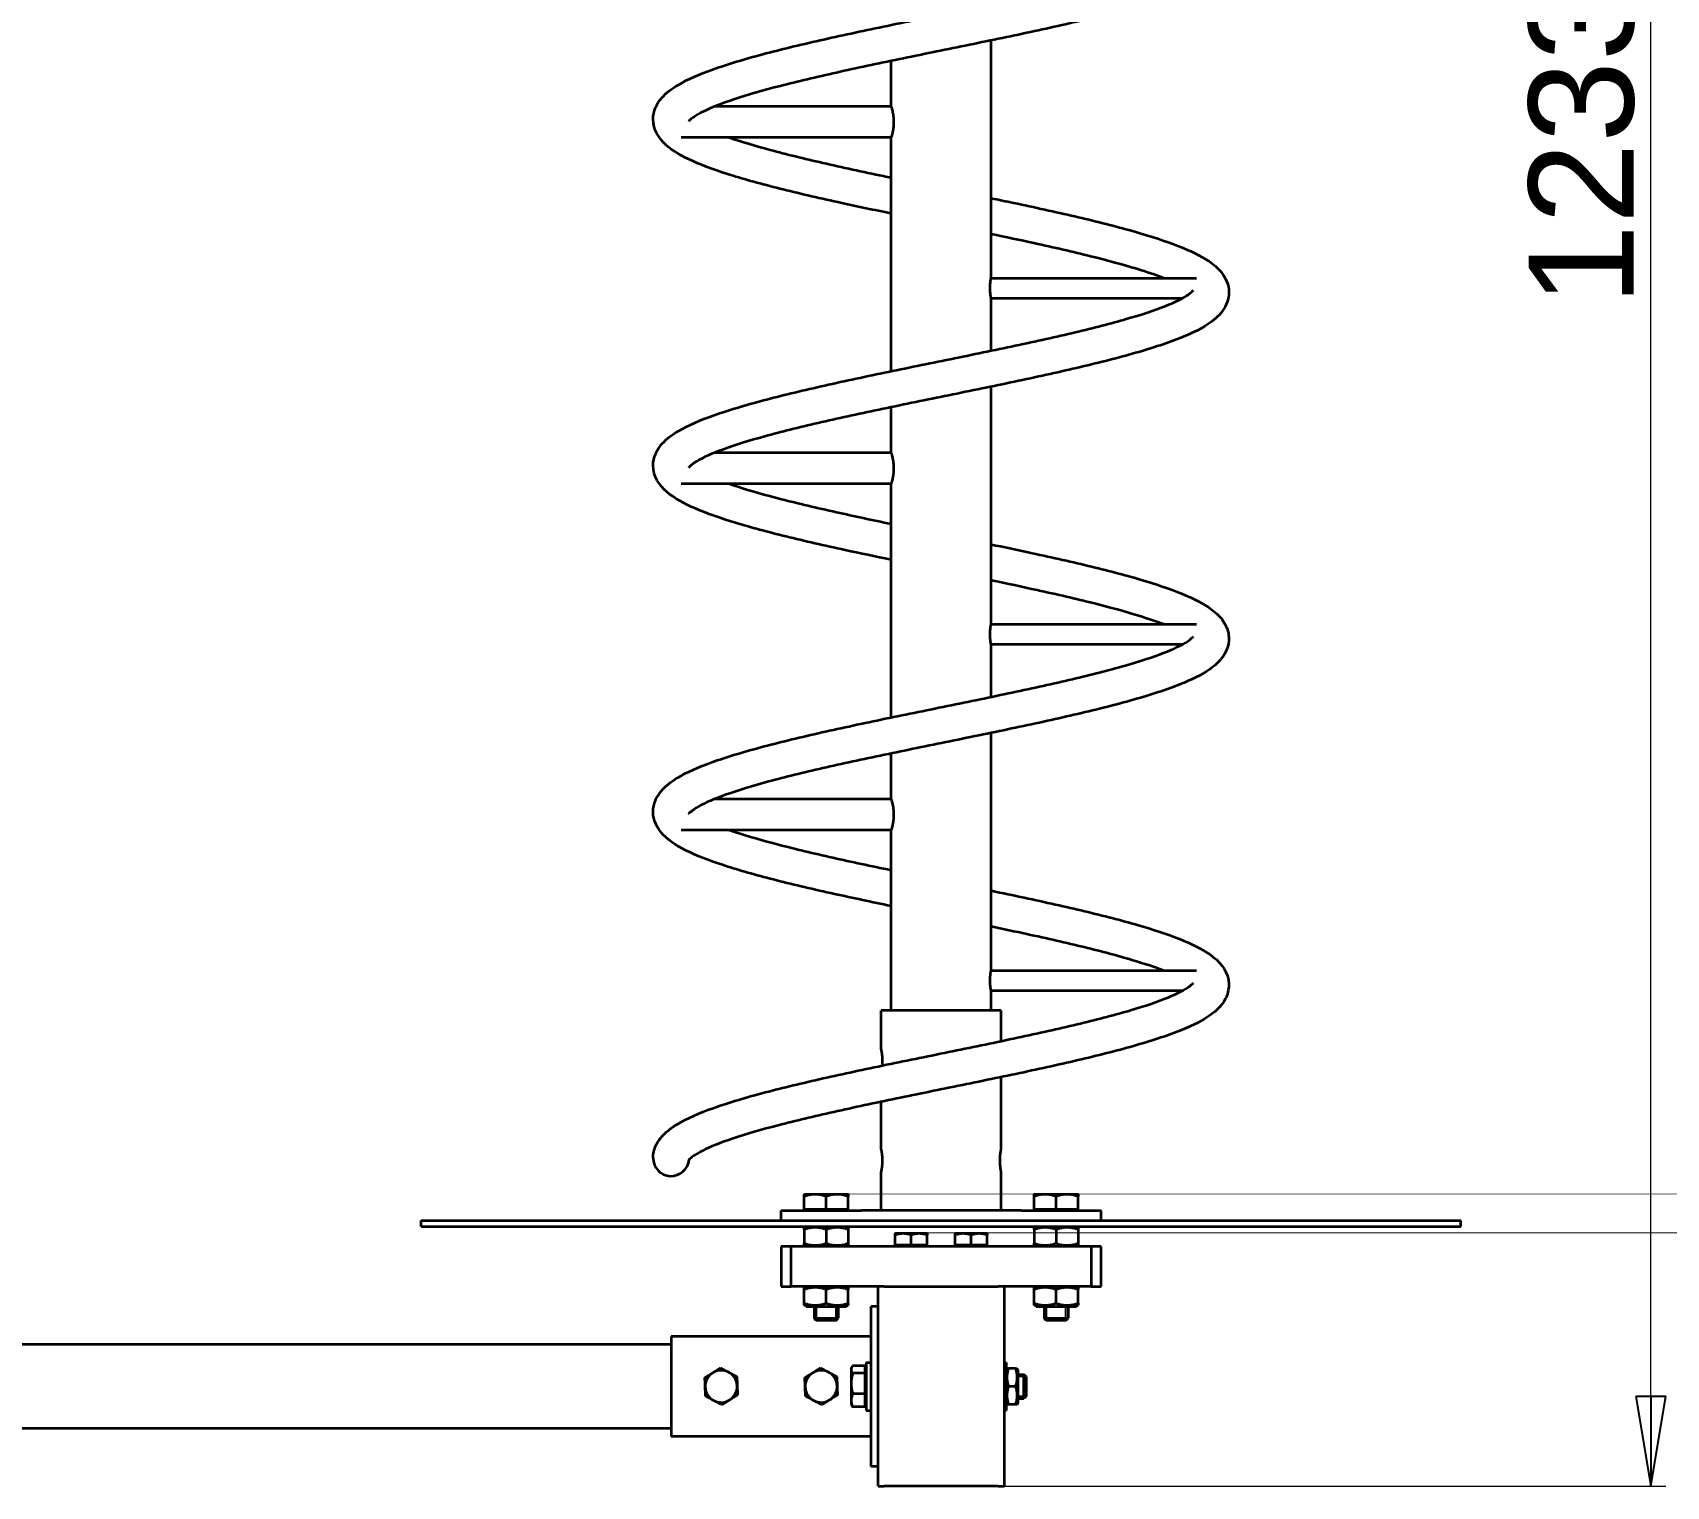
# Model space of a CAD drawing. Header units: millimetres. Extents: x 150 to 6235, y 143 to 4395.
# Drawn here: x 967 to 1784, y 2663 to 3390 of the extents above; entities that cross this region are included whole.
import ezdxf

# ---------------------------------------------------------------- set-up
doc = ezdxf.new("R2010")
doc.units = ezdxf.units.MM
doc.header["$LTSCALE"] = 15
doc.layers.add('AM_0', color=7, linetype='Continuous', lineweight=35)
doc.layers.add('AM_4', color=3, linetype='Continuous', lineweight=25, true_color=0x00ff00)
doc.layers.add('AM_5', color=3, linetype='Continuous', lineweight=25, true_color=0x00ff00)
doc.styles.add('WEC-3_5', font='arial.ttf')
doc.dimstyles.new('WEC_BEM', dxfattribs={"dimscale": 15, "dimtxt": 3.5, "dimasz": 3, "dimexe": 0.5, "dimexo": 0, "dimgap": 0.5, "dimtad": 1, "dimrnd": 1e-08, "dimtxsty": 'WEC-3_5', "dimblk": 'Filled-1', "dimcen": 0.09, "dimdle": 12, "dimclrd": 256, "dimclre": 256, "dimclrt": 7, "dimadec": 1, "dimazin": 2, "dimtfac": 0.571429, "dimtdec": 3, "dimtmove": 0, "dimatfit": 3, "dimldrblk": 'Filled-1', "dimfxl": 1, "dimtolj": 1, "dimlwd": 15, "dimlwe": 15, "dimarcsym": 0})

# ---------------------------------------------------------------- blocks, each defined once
blk = doc.blocks.new('Filled-1')
at = {"color": 0}
for p, q in [((0, 0), (-1, 0.167)), ((-1, 0.167), (-1, -0.167)), ((-1, 0), (0, 0)), ((-1, -0.167), (0, 0))]:
    blk.add_line(p, q, dxfattribs=at)
at = {"color": 0, "flags": 128}
blk.add_lwpolyline([(-1, -0.167), (0, 0), (-1, 0.167), (-1, -0.167)], dxfattribs=at)
at = {"color": 0}
blk.add_solid([(-1, -0.167), (0, 0), (-1, 0.167), (-1, -0.167)], dxfattribs=at)
blk = doc.blocks.new('*D24')
at = {"layer": 'AM_5', "linetype": 'Continuous', "lineweight": 15, "transparency": 16777216}
for p, q in [((1446.57, 3896.23), (1784.07, 3896.23)), ((1776.57, 2708.23), (1776.57, 3851.23)), ((1450.07, 2663.23), (1784.07, 2663.23))]:
    blk.add_line(p, q, dxfattribs=at)
at = {"layer": 'Defpoints', "color": 0, "linetype": 'Continuous', "transparency": 16777216}
for p in [(1446.57, 3896.23), (1776.57, 3896.23), (1450.07, 2663.23)]:
    blk.add_point(p, dxfattribs=at)
at = {"layer": 'AM_5', "linetype": 'Continuous', "lineweight": 15, "transparency": 16777216, "xscale": 45, "yscale": 45, "zscale": 45}
for p, rotation in [((1776.57, 3896.23), 90), ((1776.57, 2663.23), 270)]:
    blk.add_blockref('Filled-1', p, dxfattribs=dict(at, rotation=rotation))
at = {"layer": 'AM_5', "color": 7, "linetype": 'Continuous', "lineweight": 18, "transparency": 16777216, "insert": (1715.42, 3253.81), "char_height": 52.5, "attachment_point": 1, "rotation": 90, "style": 'WEC-3_5'}
blk.add_mtext('\\A1;1233', dxfattribs=at)

msp = doc.modelspace()

# ---------------------------------------------------------------- linework, layer by layer
at = {"layer": 'AM_0'}
for p, q in [((1446.565, 3267.631), (1446.565, 3386.482)), ((1396.565, 3353.356), (1396.565, 3376.213)), ((1396.565, 3353.356), (1308.09, 3353.356)), ((1396.565, 3337.907), (1291.479, 3337.907)), ((1396.565, 3221.026), (1396.565, 3337.907)), ((1446.565, 3267.631), (1549.311, 3267.631)), ((1446.565, 3257.631), (1542.432, 3257.631)), ((1446.565, 3231.295), (1446.565, 3257.631)), ((1446.565, 3094.431), (1446.565, 3213.281)), ((1396.565, 3180.156), (1396.565, 3203.013)), ((1396.565, 3180.156), (1308.092, 3180.156)), ((1396.565, 3164.707), (1291.479, 3164.707)), ((1396.565, 3047.826), (1396.565, 3164.707)), ((1446.565, 3094.431), (1549.311, 3094.431)), ((1446.565, 3084.431), (1542.437, 3084.431)), ((1446.565, 3058.095), (1446.565, 3084.431)), ((1446.565, 2921.231), (1446.565, 3040.081)), ((1396.565, 3006.956), (1396.565, 3029.813)), ((1396.565, 3006.956), (1308.094, 3006.956)), ((1396.565, 2991.507), (1291.479, 2991.507)), ((1396.565, 2901.231), (1396.565, 2991.507)), ((1446.565, 2921.231), (1549.311, 2921.231)), ((1446.565, 2911.231), (1542.424, 2911.231)), ((1446.565, 2901.231), (1446.565, 2911.231)), ((1451.565, 2901.231), (1391.565, 2901.231)), ((1391.565, 2881.731), (1391.565, 2901.231)), ((1451.565, 2885.941), (1451.565, 2901.231)), ((1451.565, 2831.731), (1451.565, 2867.921)), ((1391.565, 2831.731), (1391.565, 2855.567)), ((1391.565, 2801.231), (1391.565, 2820.731)), ((1451.565, 2801.231), (1451.565, 2820.731)), ((1358.565, 2809.232), (1353.065, 2809.232)), ((1353.065, 2801.632), (1353.065, 2808.249)), ((1369.565, 2809.232), (1358.565, 2809.232)), ((1364.065, 2801.632), (1364.065, 2808.249)), ((1375.065, 2809.232), (1369.565, 2809.232)), ((1375.065, 2801.632), (1375.065, 2808.249)), ((1473.565, 2809.232), (1468.065, 2809.232)), ((1468.065, 2801.632), (1468.065, 2808.249)), ((1484.565, 2809.232), (1473.565, 2809.232)), ((1479.065, 2801.632), (1479.065, 2808.249)), ((1490.065, 2809.232), (1484.565, 2809.232)), ((1490.065, 2801.632), (1490.065, 2808.249)), ((1161.565, 2796.231), (1681.565, 2796.231)), ((1161.565, 2793.231), (1161.565, 2796.231)), ((1341.565, 2801.231), (1381.565, 2801.231)), ((1341.565, 2796.231), (1341.565, 2801.231)), ((1364.065, 2801.632), (1353.065, 2801.632)), ((1354.065, 2801.632), (1354.065, 2801.231)), ((1375.065, 2801.632), (1364.065, 2801.632)), ((1374.065, 2801.632), (1374.065, 2801.231)), ((1461.565, 2801.231), (1381.565, 2801.231)), ((1461.565, 2801.231), (1501.565, 2801.231)), ((1479.065, 2801.632), (1468.065, 2801.632)), ((1469.065, 2801.632), (1469.065, 2801.231)), ((1490.065, 2801.632), (1479.065, 2801.632)), ((1489.065, 2801.632), (1489.065, 2801.231)), ((1501.565, 2796.231), (1501.565, 2801.231)), ((1681.565, 2793.231), (1681.565, 2796.231)), ((1161.565, 2793.231), (1681.565, 2793.231)), ((1354.065, 2793.231), (1353.065, 2792.654)), ((1353.065, 2791.672), (1353.065, 2792.654)), ((1353.065, 2791.672), (1353.065, 2784.791)), ((1364.065, 2791.672), (1364.065, 2784.791)), ((1374.065, 2793.231), (1375.065, 2792.654)), ((1375.065, 2792.654), (1375.065, 2791.672)), ((1375.065, 2791.672), (1375.065, 2784.791)), ((1402.565, 2789.632), (1398.565, 2789.632)), ((1398.565, 2783.832), (1398.565, 2788.917)), ((1410.565, 2789.632), (1402.565, 2789.632)), ((1406.565, 2783.832), (1406.565, 2788.917)), ((1414.565, 2789.632), (1410.565, 2789.632)), ((1414.565, 2783.832), (1414.565, 2788.917)), ((1432.565, 2789.632), (1428.565, 2789.632)), ((1428.565, 2783.832), (1428.565, 2788.917)), ((1440.565, 2789.632), (1432.565, 2789.632)), ((1436.565, 2783.832), (1436.565, 2788.917)), ((1444.565, 2789.632), (1440.565, 2789.632)), ((1444.565, 2783.832), (1444.565, 2788.917)), ((1469.065, 2793.231), (1468.065, 2792.654)), ((1468.065, 2791.672), (1468.065, 2792.654)), ((1468.065, 2791.672), (1468.065, 2784.791)), ((1479.065, 2791.672), (1479.065, 2784.791)), ((1489.065, 2793.231), (1490.065, 2792.654)), ((1490.065, 2792.654), (1490.065, 2791.672)), ((1490.065, 2791.672), (1490.065, 2784.791)), ((1346.565, 2783.231), (1341.565, 2783.231)), ((1341.565, 2783.231), (1341.565, 2763.231)), ((1346.565, 2763.231), (1346.565, 2783.231)), ((1496.565, 2783.231), (1346.565, 2783.231)), ((1353.065, 2783.809), (1353.065, 2784.791)), ((1354.065, 2783.231), (1353.065, 2783.809)), ((1374.065, 2783.231), (1375.065, 2783.809)), ((1375.065, 2784.791), (1375.065, 2783.809)), ((1406.565, 2783.832), (1398.565, 2783.832)), ((1399.25, 2783.832), (1399.25, 2783.231)), ((1414.565, 2783.832), (1406.565, 2783.832)), ((1413.88, 2783.832), (1413.88, 2783.231)), ((1436.565, 2783.832), (1428.565, 2783.832)), ((1429.25, 2783.832), (1429.25, 2783.231)), ((1444.565, 2783.832), (1436.565, 2783.832)), ((1443.88, 2783.832), (1443.88, 2783.231)), ((1468.065, 2783.809), (1468.065, 2784.791)), ((1469.065, 2783.231), (1468.065, 2783.809)), ((1489.065, 2783.231), (1490.065, 2783.809)), ((1490.065, 2784.791), (1490.065, 2783.809)), ((1501.565, 2783.231), (1496.565, 2783.231)), ((1496.565, 2783.231), (1496.565, 2763.231)), ((1501.565, 2763.231), (1501.565, 2783.231)), ((1341.565, 2763.231), (1346.565, 2763.231)), ((1390.065, 2763.231), (1346.565, 2763.231)), ((1354.065, 2763.231), (1353.065, 2762.654)), ((1353.065, 2761.672), (1353.065, 2762.654)), ((1374.065, 2763.231), (1375.065, 2762.654)), ((1375.065, 2762.654), (1375.065, 2761.672)), ((1390.065, 2663.231), (1390.065, 2763.231)), ((1393.065, 2763.231), (1390.065, 2763.231)), ((1393.065, 2763.231), (1450.065, 2763.231)), ((1453.065, 2763.231), (1450.065, 2763.231)), ((1453.065, 2763.231), (1453.065, 2663.231)), ((1496.565, 2763.231), (1453.065, 2763.231)), ((1469.065, 2763.231), (1468.065, 2762.654)), ((1468.065, 2761.672), (1468.065, 2762.654)), ((1489.065, 2763.231), (1490.065, 2762.654)), ((1490.065, 2762.654), (1490.065, 2761.672)), ((1496.565, 2763.231), (1501.565, 2763.231)), ((1353.065, 2754.791), (1353.065, 2761.672)), ((1353.065, 2753.809), (1353.065, 2754.791)), ((1364.065, 2754.791), (1364.065, 2761.672)), ((1375.065, 2754.791), (1375.065, 2761.672)), ((1375.065, 2754.791), (1375.065, 2753.809)), ((1468.065, 2754.791), (1468.065, 2761.672)), ((1468.065, 2753.809), (1468.065, 2754.791)), ((1479.065, 2754.791), (1479.065, 2761.672)), ((1490.065, 2754.791), (1490.065, 2761.672)), ((1490.065, 2754.791), (1490.065, 2753.809)), ((1354.065, 2753.231), (1353.065, 2753.809)), ((1354.065, 2753.231), (1374.065, 2753.231)), ((1358.065, 2753.231), (1358.065, 2747.305)), ((1358.065, 2747.305), (1370.065, 2747.305)), ((1359.139, 2746.231), (1358.065, 2747.305)), ((1368.992, 2746.231), (1359.139, 2746.231)), ((1368.992, 2746.231), (1370.065, 2747.305)), ((1370.065, 2753.231), (1370.065, 2747.305)), ((1374.065, 2753.231), (1375.065, 2753.809)), ((1390.065, 2753.231), (1386.565, 2753.231)), ((1386.565, 2673.231), (1386.565, 2753.231)), ((1469.065, 2753.231), (1468.065, 2753.809)), ((1469.065, 2753.231), (1489.065, 2753.231)), ((1473.065, 2753.231), (1473.065, 2747.305)), ((1473.065, 2747.305), (1485.065, 2747.305)), ((1474.139, 2746.231), (1473.065, 2747.305)), ((1483.992, 2746.231), (1474.139, 2746.231)), ((1483.992, 2746.231), (1485.065, 2747.305)), ((1485.065, 2753.231), (1485.065, 2747.305)), ((1489.065, 2753.231), (1490.065, 2753.809)), ((1286.565, 2738.231), (1286.565, 2688.231)), ((1386.565, 2738.231), (1286.565, 2738.231)), ((1286.565, 2734.231), (726.565, 2734.231)), ((1376.565, 2722.231), (1376.936, 2722.873)), ((1376.565, 2722.231), (1376.565, 2721.632)), ((1376.565, 2721.632), (1376.565, 2714.635)), ((1383.465, 2723.497), (1377.369, 2723.497)), ((1383.465, 2723.497), (1383.465, 2719.768)), ((1383.465, 2721.546), (1384.065, 2721.546)), ((1384.065, 2725.231), (1384.065, 2701.231)), ((1384.065, 2725.231), (1386.565, 2725.231)), ((1453.065, 2725.231), (1454.065, 2725.231)), ((1454.065, 2725.231), (1454.065, 2701.231)), ((1454.065, 2721.531), (1454.47, 2722.231)), ((1454.47, 2722.231), (1455.273, 2722.231)), ((1458.857, 2722.231), (1455.273, 2722.231)), ((1458.857, 2722.231), (1459.661, 2722.231)), ((1460.065, 2721.531), (1459.661, 2722.231)), ((1460.065, 2704.931), (1460.065, 2721.531)), ((1376.565, 2714.635), (1376.565, 2706.235)), ((1383.465, 2719.768), (1377.369, 2719.768)), ((1383.465, 2719.768), (1383.465, 2709.503)), ((1458.857, 2713.231), (1455.273, 2713.231)), ((1460.065, 2719.231), (1462.992, 2719.231)), ((1462.992, 2707.231), (1462.992, 2719.231)), ((1464.065, 2718.158), (1462.992, 2719.231)), ((1464.065, 2718.158), (1464.065, 2708.305)), ((1376.565, 2706.235), (1376.565, 2704.231)), ((1383.465, 2709.503), (1377.369, 2709.503)), ((1383.465, 2709.503), (1383.465, 2702.966)), ((1383.465, 2704.916), (1384.065, 2704.916)), ((1454.065, 2704.931), (1454.47, 2704.231)), ((1460.065, 2704.931), (1459.661, 2704.231)), ((1460.065, 2707.231), (1462.992, 2707.231)), ((1464.065, 2708.305), (1462.992, 2707.231)), ((1376.565, 2704.231), (1376.936, 2703.59)), ((1383.465, 2702.966), (1377.369, 2702.966)), ((1384.065, 2701.231), (1386.565, 2701.231)), ((1453.065, 2701.231), (1454.065, 2701.231)), ((1455.273, 2704.231), (1454.47, 2704.231)), ((1458.857, 2704.231), (1455.273, 2704.231)), ((1459.661, 2704.231), (1458.857, 2704.231)), ((1286.565, 2692.231), (726.565, 2692.231)), ((1386.565, 2688.231), (1286.565, 2688.231)), ((1390.065, 2673.231), (1386.565, 2673.231)), ((1390.065, 2663.231), (1393.065, 2663.231)), ((1450.065, 2663.231), (1393.065, 2663.231)), ((1450.065, 2663.231), (1453.065, 2663.231))]:
    msp.add_line(p, q, dxfattribs=at)
for centre, radius, start, end in [((1286.509, 2827.442), 9, 180, 354.732758), ((1286.509, 2827.442), 9, 180, 354.732758), ((1311.565, 2713.231), 8, 61.977544, 121.977544), ((1361.565, 2713.231), 8, 61.977544, 121.977544), ((1311.565, 2713.231), 8, 121.977544, 181.977544), ((1311.565, 2713.231), 8, 1.977544, 61.977544), ((1311.565, 2713.231), 8, 301.977544, 1.977544), ((1361.565, 2713.231), 8, 121.977544, 181.977544), ((1361.565, 2713.231), 8, 1.977544, 61.977544), ((1361.565, 2713.231), 8, 301.977544, 1.977544), ((1311.565, 2713.231), 8, 181.977544, 241.977544), ((1311.565, 2713.231), 8, 241.977544, 301.977544), ((1361.565, 2713.231), 8, 181.977544, 241.977544), ((1361.565, 2713.231), 8, 241.977544, 301.977544)]:
    msp.add_arc(centre, radius, start, end, dxfattribs=at)
for points, knots in [([(1446.565, 3480.802), (1452.273, 3479.619), (1457.919, 3478.436), (1473.944, 3475.01), (1484.126, 3472.748), (1503.053, 3468.23), (1511.916, 3465.946), (1527.79, 3461.348), (1534.878, 3459.011), (1547.038, 3454.161), (1552.12, 3451.662), (1560.579, 3445.608), (1564.402, 3441.58), (1565.445, 3435.195), (1565.509, 3434.418), (1565.509, 3431.301), (1564.897, 3428.981), (1562.459, 3424.062), (1560.306, 3421.776), (1554.433, 3417.037), (1550.271, 3414.746), (1539.246, 3409.829), (1531.914, 3407.25), (1515.494, 3402.301), (1506.426, 3399.904), (1487.166, 3395.23), (1476.89, 3392.921), (1455.734, 3388.367), (1444.715, 3386.089), (1422.694, 3381.579), (1411.537, 3379.316), (1389.893, 3374.833), (1379.249, 3372.581), (1359.269, 3368.126), (1349.781, 3365.889), (1332.71, 3361.483), (1324.984, 3359.278), (1311.999, 3355.002), (1306.592, 3352.879), (1298.86, 3349.064), (1296.404, 3347.227), (1295.379, 3346.124), (1295.287, 3345.973), (1295.287, 3345.973)], [197.1711173, 197.1711173, 197.1711173, 197.1711173, 198.9388023, 198.9388023, 202.3066276, 202.3066276, 205.69539, 205.69539, 209.1207923, 209.1207923, 212.6330588, 212.6330588, 216.378654, 216.378654, 216.8851749, 216.8851749, 218.4125411, 218.4125411, 220.6686862, 220.6686862, 223.7915793, 223.7915793, 227.5546864, 227.5546864, 231.1064304, 231.1064304, 234.5411937, 234.5411937, 237.9335649, 237.9335649, 241.3034861, 241.3034861, 244.6566242, 244.6566242, 247.9920475, 247.9920475, 251.3015934, 251.3015934, 254.5611486, 254.5611486, 257.6985031, 257.6985031, 258.662468, 258.662468, 258.662468, 258.662468]), ([(1396.565, 3299.858), (1388.157, 3301.601), (1379.86, 3303.349), (1361.578, 3307.338), (1351.671, 3309.605), (1333.412, 3314.136), (1324.95, 3316.429), (1309.949, 3321.062), (1303.348, 3323.424), (1292.132, 3328.414), (1287.511, 3331.001), (1280.41, 3337.441), (1277.509, 3341.897), (1277.509, 3351.12), (1279.387, 3354.906), (1284.086, 3360.304), (1286.881, 3362.368), (1294.869, 3367.093), (1300.706, 3369.614), (1314.741, 3374.626), (1323.064, 3377.12), (1341.076, 3381.922), (1350.784, 3384.263), (1371.088, 3388.861), (1381.801, 3391.152), (1403.532, 3395.68), (1414.699, 3397.95), (1436.694, 3402.445), (1447.679, 3404.703), (1468.66, 3409.173), (1478.812, 3411.419), (1497.504, 3415.854), (1506.194, 3418.079), (1521.387, 3422.438), (1528.034, 3424.612), (1538.574, 3428.739), (1542.626, 3430.772), (1546.933, 3433.667), (1547.731, 3434.711), (1547.731, 3434.711)], [240.5119982, 240.5119982, 240.5119982, 240.5119982, 243.1187877, 243.1187877, 246.4910713, 246.4910713, 249.886713, 249.886713, 253.3264112, 253.3264112, 256.8786043, 256.8786043, 260.2348707, 260.2348707, 262.8951608, 262.8951608, 265.3935514, 265.3935514, 269.0038273, 269.0038273, 272.6784119, 272.6784119, 276.1557452, 276.1557452, 279.5653591, 279.5653591, 282.9453628, 282.9453628, 286.3067402, 286.3067402, 289.6516025, 289.6516025, 292.9758949, 292.9758949, 296.2654809, 296.2654809, 299.4793556, 299.4793556, 302.0002087, 302.0002087, 302.0002087, 302.0002087]), ([(1396.565, 3353.356), (1396.565, 3353.356), (1396.628, 3353.16), (1396.855, 3352.369), (1397.017, 3351.776), (1397.322, 3350.411), (1397.487, 3349.547), (1397.722, 3347.646), (1397.789, 3346.608), (1397.789, 3345.631)], [3.5167611, 3.5167611, 3.5167611, 3.5167611, 3.8097751, 3.8097751, 4.1027892, 4.1027892, 4.395902, 4.395902, 4.6890148, 4.6890148, 4.6890148, 4.6890148]), ([(1397.789, 3345.631), (1397.789, 3344.654), (1397.722, 3343.617), (1397.487, 3341.716), (1397.322, 3340.852), (1397.017, 3339.487), (1396.855, 3338.894), (1396.628, 3338.103), (1396.565, 3337.907), (1396.565, 3337.907)], [0, 0, 0, 0, 0.2931128, 0.2931128, 0.5862257, 0.5862257, 0.8792397, 0.8792397, 1.1722537, 1.1722537, 1.1722537, 1.1722537]), ([(1315.634, 3337.907), (1315.648, 3337.902), (1315.661, 3337.897), (1321.518, 3335.877), (1328.442, 3333.81), (1344.093, 3329.604), (1352.998, 3327.433), (1372.019, 3323.077), (1382.289, 3320.862), (1394.04, 3318.398), (1395.301, 3318.135), (1396.565, 3317.871)], [268.7414831, 268.7414831, 268.7414831, 268.7414831, 268.7487493, 268.7487493, 271.8622484, 271.8622484, 275.10455, 275.10455, 278.4047444, 278.4047444, 278.7993826, 278.7993826, 278.7993826, 278.7993826]), ([(1446.565, 3307.602), (1450.321, 3306.824), (1454.046, 3306.046), (1468.352, 3303.026), (1478.713, 3300.766), (1498.09, 3296.257), (1507.228, 3293.977), (1523.715, 3289.401), (1531.148, 3287.078), (1544.001, 3282.301), (1549.442, 3279.848), (1558.543, 3274.187), (1562.502, 3270.876), (1565.133, 3264.134), (1565.509, 3262.29), (1565.509, 3257.02), (1564.18, 3253.739), (1560.363, 3248.497), (1557.843, 3246.393), (1550.702, 3241.678), (1545.496, 3239.233), (1532.53, 3234.242), (1524.523, 3231.709), (1507.031, 3226.85), (1497.549, 3224.492), (1477.609, 3219.871), (1467.041, 3217.575), (1445.488, 3213.038), (1434.358, 3210.765), (1412.317, 3206.265), (1401.25, 3204.005), (1379.989, 3199.53), (1369.639, 3197.282), (1350.438, 3192.839), (1341.438, 3190.609), (1325.523, 3186.23), (1318.464, 3184.043), (1306.992, 3179.849), (1302.424, 3177.777), (1296.594, 3174.322), (1295.306, 3172.804), (1295.287, 3172.773), (1295.287, 3172.773), (1295.287, 3172.773)], [283.919468, 283.919468, 283.919468, 283.919468, 285.0827957, 285.0827957, 288.4475268, 288.4475268, 291.8318206, 291.8318206, 295.2485058, 295.2485058, 298.7378825, 298.7378825, 302.4347182, 302.4347182, 303.6404793, 303.6404793, 305.872613, 305.872613, 308.2609231, 308.2609231, 311.7191678, 311.7191678, 315.4401532, 315.4401532, 318.9399622, 318.9399622, 322.3575686, 322.3575686, 325.7417474, 325.7417474, 329.1061693, 329.1061693, 332.454141, 332.454141, 335.7828153, 335.7828153, 339.0805667, 339.0805667, 342.3137276, 342.3137276, 345.3780457, 345.3780457, 345.41022, 345.41022, 345.41022, 345.41022]), ([(1532.727, 3267.631), (1528.889, 3269.109), (1524.415, 3270.629), (1512.639, 3274.236), (1504.801, 3276.358), (1487.561, 3280.644), (1477.994, 3282.839), (1461.084, 3286.538), (1453.88, 3288.065), (1446.565, 3289.589)], [224.3379747, 224.3379747, 224.3379747, 224.3379747, 226.6567242, 226.6567242, 229.837793, 229.837793, 233.1102466, 233.1102466, 235.3892659, 235.3892659, 235.3892659, 235.3892659]), ([(1396.565, 3126.658), (1388.742, 3128.28), (1381.019, 3129.905), (1363.211, 3133.772), (1353.241, 3136.038), (1334.83, 3140.565), (1326.277, 3142.857), (1311.081, 3147.481), (1304.371, 3149.836), (1292.949, 3154.791), (1288.231, 3157.355), (1280.72, 3163.785), (1277.509, 3168.396), (1277.509, 3177.981), (1279.441, 3181.809), (1284.219, 3187.216), (1287.035, 3189.275), (1295.092, 3193.999), (1300.981, 3196.526), (1315.103, 3201.54), (1323.452, 3204.031), (1341.504, 3208.829), (1351.231, 3211.168), (1371.563, 3215.765), (1382.288, 3218.055), (1404.032, 3222.582), (1415.201, 3224.852), (1437.19, 3229.347), (1448.168, 3231.604), (1469.124, 3236.074), (1479.258, 3238.32), (1497.906, 3242.755), (1506.569, 3244.978), (1521.701, 3249.336), (1528.313, 3251.509), (1538.774, 3255.629), (1542.781, 3257.658), (1546.967, 3260.504), (1547.731, 3261.511), (1547.731, 3261.511)], [153.7727265, 153.7727265, 153.7727265, 153.7727265, 156.197297, 156.197297, 159.5685727, 159.5685727, 162.962614, 162.962614, 166.3988943, 166.3988943, 169.9413053, 169.9413053, 173.4935339, 173.4935339, 176.1933339, 176.1933339, 178.697703, 178.697703, 182.3196213, 182.3196213, 185.9901914, 185.9901914, 189.4658682, 189.4658682, 192.8748698, 192.8748698, 196.2545423, 196.2545423, 199.6156701, 199.6156701, 202.960269, 202.960269, 206.2841791, 206.2841791, 209.573035, 209.573035, 212.785149, 212.785149, 215.2585796, 215.2585796, 215.2585796, 215.2585796]), ([(1446.565, 3257.631), (1446.565, 3257.631), (1446.539, 3257.758), (1446.445, 3258.268), (1446.377, 3258.653), (1446.251, 3259.539), (1446.183, 3260.1), (1446.087, 3261.331), (1446.06, 3262.002), (1446.06, 3263.261), (1446.087, 3263.932), (1446.183, 3265.163), (1446.251, 3265.724), (1446.377, 3266.61), (1446.445, 3266.994), (1446.539, 3267.505), (1446.565, 3267.631), (1446.565, 3267.631)], [0.7555693, 0.7555693, 0.7555693, 0.7555693, 0.9444564, 0.9444564, 1.1333434, 1.1333434, 1.3222411, 1.3222411, 1.5111387, 1.5111387, 1.7000363, 1.7000363, 1.8889339, 1.8889339, 2.077821, 2.077821, 2.266708, 2.266708, 2.266708, 2.266708]), ([(1396.565, 3180.156), (1396.565, 3180.156), (1396.628, 3179.96), (1396.855, 3179.169), (1397.017, 3178.576), (1397.322, 3177.211), (1397.487, 3176.347), (1397.722, 3174.446), (1397.789, 3173.408), (1397.789, 3172.431)], [3.5167611, 3.5167611, 3.5167611, 3.5167611, 3.8097751, 3.8097751, 4.1027892, 4.1027892, 4.395902, 4.395902, 4.6890148, 4.6890148, 4.6890148, 4.6890148]), ([(1397.789, 3172.431), (1397.789, 3171.454), (1397.722, 3170.417), (1397.487, 3168.516), (1397.322, 3167.652), (1397.017, 3166.287), (1396.855, 3165.694), (1396.628, 3164.903), (1396.565, 3164.707), (1396.565, 3164.707)], [0, 0, 0, 0, 0.2931128, 0.2931128, 0.5862257, 0.5862257, 0.8792397, 0.8792397, 1.1722537, 1.1722537, 1.1722537, 1.1722537]), ([(1315.637, 3164.707), (1316.98, 3164.243), (1318.376, 3163.777), (1326.201, 3161.253), (1333.635, 3159.154), (1350.18, 3154.901), (1359.461, 3152.716), (1377.948, 3148.593), (1387.176, 3146.627), (1396.565, 3144.671)], [355.4951257, 355.4951257, 355.4951257, 355.4951257, 356.2094209, 356.2094209, 359.3624352, 359.3624352, 362.6224509, 362.6224509, 365.5519327, 365.5519327, 365.5519327, 365.5519327]), ([(1446.565, 3134.402), (1452.841, 3133.102), (1459.044, 3131.8), (1475.556, 3128.256), (1485.682, 3125.992), (1504.472, 3121.472), (1513.252, 3119.186), (1528.943, 3114.582), (1535.928, 3112.24), (1547.887, 3107.364), (1552.867, 3104.85), (1559.143, 3100.149), (1561.148, 3098.26), (1564.053, 3093.954), (1565.065, 3091.606), (1565.883, 3085.26), (1564.622, 3081.297), (1560.795, 3075.773), (1558.48, 3073.729), (1551.799, 3069.069), (1546.845, 3066.646), (1534.33, 3061.655), (1526.478, 3059.106), (1509.236, 3054.222), (1499.858, 3051.856), (1480.085, 3047.223), (1469.587, 3044.924), (1448.126, 3040.383), (1437.018, 3038.109), (1414.971, 3033.607), (1403.875, 3031.346), (1382.504, 3026.869), (1372.072, 3024.62), (1352.66, 3020.173), (1343.529, 3017.941), (1327.307, 3013.555), (1320.072, 3011.362), (1308.201, 3007.144), (1303.413, 3005.057), (1297.084, 3001.492), (1295.483, 2999.863), (1295.294, 2999.584), (1295.287, 2999.573), (1295.287, 2999.573)], [370.674138, 370.674138, 370.674138, 370.674138, 372.6179067, 372.6179067, 375.9866567, 375.9866567, 379.3768035, 379.3768035, 382.8049987, 382.8049987, 386.3248484, 386.3248484, 388.3276251, 388.3276251, 390.0015258, 390.0015258, 392.5219413, 392.5219413, 394.769529, 394.769529, 398.1709219, 398.1709219, 401.9090348, 401.9090348, 405.4204202, 405.4204202, 408.8419645, 408.8419645, 412.2281093, 412.2281093, 415.5939039, 415.5939039, 418.9432172, 418.9432172, 422.2737077, 422.2737077, 425.5747294, 425.5747294, 428.8153931, 428.8153931, 431.9009488, 431.9009488, 432.1682645, 432.1682645, 432.1682645, 432.1682645]), ([(1532.726, 3094.431), (1529.165, 3095.803), (1525.059, 3097.21), (1513.831, 3100.697), (1506.105, 3102.814), (1489.054, 3107.091), (1479.564, 3109.283), (1462.211, 3113.099), (1454.451, 3114.746), (1446.565, 3116.389)], [137.5988506, 137.5988506, 137.5988506, 137.5988506, 139.7494931, 139.7494931, 142.9231492, 142.9231492, 146.1923143, 146.1923143, 148.6499455, 148.6499455, 148.6499455, 148.6499455]), ([(1446.565, 3084.431), (1446.565, 3084.431), (1446.539, 3084.558), (1446.445, 3085.068), (1446.377, 3085.453), (1446.251, 3086.339), (1446.183, 3086.9), (1446.087, 3088.131), (1446.06, 3088.802), (1446.06, 3090.061), (1446.087, 3090.732), (1446.183, 3091.963), (1446.251, 3092.524), (1446.377, 3093.41), (1446.445, 3093.794), (1446.539, 3094.305), (1446.565, 3094.431), (1446.565, 3094.431)], [0.7555693, 0.7555693, 0.7555693, 0.7555693, 0.9444564, 0.9444564, 1.1333434, 1.1333434, 1.3222411, 1.3222411, 1.5111387, 1.5111387, 1.7000363, 1.7000363, 1.8889339, 1.8889339, 2.077821, 2.077821, 2.266708, 2.266708, 2.266708, 2.266708]), ([(1396.565, 2953.458), (1386.879, 2955.465), (1377.328, 2957.483), (1358.034, 2961.742), (1348.272, 2964.011), (1330.356, 2968.549), (1322.097, 2970.847), (1307.529, 2975.502), (1301.166, 2977.878), (1290.401, 2982.958), (1285.977, 2985.608), (1279.757, 2992.1), (1277.509, 2996.161), (1277.509, 3004.594), (1279.275, 3008.287), (1283.806, 3013.661), (1286.551, 3015.733), (1294.383, 3020.457), (1300.104, 3022.965), (1313.948, 3027.974), (1322.216, 3030.475), (1340.137, 3035.288), (1349.805, 3037.631), (1370.043, 3042.234), (1380.731, 3044.525), (1402.433, 3049.054), (1413.595, 3051.325), (1435.601, 3055.821), (1446.603, 3058.079), (1467.638, 3062.55), (1477.828, 3064.796), (1496.616, 3069.233), (1505.364, 3071.459), (1520.692, 3075.822), (1527.416, 3077.999), (1538.129, 3082.139), (1542.277, 3084.18), (1546.855, 3087.183), (1547.731, 3088.311), (1547.731, 3088.311)], [67.0258046, 67.0258046, 67.0258046, 67.0258046, 70.032162, 70.032162, 73.4067161, 73.4067161, 76.8060589, 76.8060589, 80.2538674, 80.2538674, 83.8297478, 83.8297478, 86.7530295, 86.7530295, 89.3307587, 89.3307587, 91.8114393, 91.8114393, 95.3960786, 95.3960786, 99.0794934, 99.0794934, 102.5605782, 102.5605782, 105.9715656, 105.9715656, 109.3523057, 109.3523057, 112.7142338, 112.7142338, 116.0596727, 116.0596727, 119.3847958, 119.3847958, 122.6759589, 122.6759589, 125.8936167, 125.8936167, 128.5190344, 128.5190344, 128.5190344, 128.5190344]), ([(1396.565, 3006.956), (1396.565, 3006.956), (1396.628, 3006.76), (1396.855, 3005.969), (1397.017, 3005.376), (1397.322, 3004.011), (1397.487, 3003.147), (1397.722, 3001.246), (1397.789, 3000.208), (1397.789, 2999.231)], [3.5167611, 3.5167611, 3.5167611, 3.5167611, 3.8097751, 3.8097751, 4.1027892, 4.1027892, 4.395902, 4.395902, 4.6890148, 4.6890148, 4.6890148, 4.6890148]), ([(1397.789, 2999.231), (1397.789, 2998.254), (1397.722, 2997.217), (1397.487, 2995.316), (1397.322, 2994.452), (1397.017, 2993.087), (1396.855, 2992.494), (1396.628, 2991.703), (1396.565, 2991.507), (1396.565, 2991.507)], [0, 0, 0, 0, 0.2931128, 0.2931128, 0.5862257, 0.5862257, 0.8792397, 0.8792397, 1.1722537, 1.1722537, 1.1722537, 1.1722537]), ([(1315.636, 2991.507), (1316.63, 2991.163), (1317.653, 2990.819), (1324.945, 2988.427), (1332.248, 2986.335), (1348.566, 2982.094), (1357.752, 2979.912), (1376.696, 2975.66), (1386.543, 2973.559), (1396.565, 2971.471)], [442.2514236, 442.2514236, 442.2514236, 442.2514236, 442.7803301, 442.7803301, 445.9236705, 445.9236705, 449.1793844, 449.1793844, 452.3086387, 452.3086387, 452.3086387, 452.3086387]), ([(1446.565, 2961.202), (1452.184, 2960.038), (1457.743, 2958.873), (1473.691, 2955.466), (1483.882, 2953.203), (1502.831, 2948.686), (1511.706, 2946.402), (1527.608, 2941.806), (1534.712, 2939.469), (1546.904, 2934.622), (1552.002, 2932.126), (1560.491, 2926.093), (1564.324, 2922.105), (1565.437, 2915.692), (1565.509, 2914.867), (1565.509, 2911.553), (1564.814, 2909.094), (1562.193, 2904.122), (1559.995, 2901.871), (1553.961, 2897.14), (1549.66, 2894.827), (1538.362, 2889.897), (1530.924, 2887.322), (1514.337, 2882.384), (1505.21, 2879.993), (1485.851, 2875.328), (1475.531, 2873.021), (1454.313, 2868.47), (1443.275, 2866.192), (1421.244, 2861.684), (1410.096, 2859.421), (1388.498, 2854.94), (1377.891, 2852.688), (1358.012, 2848.234), (1348.588, 2845.999), (1331.672, 2841.596), (1324.036, 2839.393), (1311.255, 2835.126), (1305.961, 2833.01), (1298.487, 2829.234), (1296.185, 2827.426), (1295.355, 2826.485), (1295.287, 2826.373), (1295.287, 2826.373)], [457.4303481, 457.4303481, 457.4303481, 457.4303481, 459.1705266, 459.1705266, 462.5382084, 462.5382084, 465.9267582, 465.9267582, 469.3517352, 469.3517352, 472.8628571, 472.8628571, 476.606645, 476.606645, 477.1448153, 477.1448153, 478.768584, 478.768584, 481.0382791, 481.0382791, 484.2115942, 484.2115942, 487.9738261, 487.9738261, 491.5171898, 491.5171898, 494.9492446, 494.9492446, 498.3403828, 498.3403828, 501.7095115, 501.7095115, 505.061938, 505.061938, 508.3964709, 508.3964709, 511.704518, 511.704518, 514.9608252, 514.9608252, 518.0894563, 518.0894563, 518.9210936, 518.9210936, 518.9210936, 518.9210936]), ([(1532.729, 2921.231), (1528.283, 2922.944), (1522.975, 2924.713), (1509.962, 2928.581), (1501.887, 2930.716), (1484.244, 2935.019), (1474.513, 2937.219), (1458.606, 2940.663), (1452.627, 2941.926), (1446.565, 2943.189)], [50.8515775, 50.8515775, 50.8515775, 50.8515775, 53.5406598, 53.5406598, 56.7368688, 56.7368688, 60.0160634, 60.0160634, 61.9036389, 61.9036389, 61.9036389, 61.9036389]), ([(1446.565, 2911.231), (1446.565, 2911.231), (1446.539, 2911.358), (1446.445, 2911.868), (1446.377, 2912.253), (1446.251, 2913.139), (1446.183, 2913.7), (1446.087, 2914.931), (1446.06, 2915.602), (1446.06, 2916.861), (1446.087, 2917.532), (1446.183, 2918.763), (1446.251, 2919.324), (1446.377, 2920.21), (1446.445, 2920.594), (1446.539, 2921.105), (1446.565, 2921.231), (1446.565, 2921.231)], [0.7555693, 0.7555693, 0.7555693, 0.7555693, 0.9444564, 0.9444564, 1.1333434, 1.1333434, 1.3222411, 1.3222411, 1.5111387, 1.5111387, 1.7000363, 1.7000363, 1.8889339, 1.8889339, 2.077821, 2.077821, 2.266708, 2.266708, 2.266708, 2.266708]), ([(1277.509, 2827.442), (1277.509, 2827.773), (1277.521, 2828.104), (1277.613, 2829.425), (1277.786, 2830.404), (1278.838, 2834.172), (1280.4, 2836.572), (1284.792, 2841.34), (1287.945, 2843.515), (1296.681, 2848.333), (1302.853, 2850.869), (1317.439, 2855.864), (1325.937, 2858.333), (1344.24, 2863.102), (1354.082, 2865.434), (1374.593, 2870.021), (1385.386, 2872.308), (1407.207, 2876.832), (1418.386, 2879.1), (1440.332, 2883.593), (1451.257, 2885.849), (1472.046, 2890.317), (1482.066, 2892.56), (1500.429, 2896.99), (1508.919, 2899.211), (1523.653, 2903.556), (1530.04, 2905.721), (1539.992, 2909.798), (1543.717, 2911.802), (1547.164, 2914.326), (1547.731, 2915.111), (1547.731, 2915.111)], [0, 0, 0, 0, 0.2160289, 0.2160289, 0.864747, 0.864747, 2.8214328, 2.8214328, 5.5470976, 5.5470976, 9.1990052, 9.1990052, 12.8430212, 12.8430212, 16.3088409, 16.3088409, 19.7141204, 19.7141204, 23.0917424, 23.0917424, 26.4512961, 26.4512961, 29.7942023, 29.7942023, 33.1156153, 33.1156153, 36.3996337, 36.3996337, 39.5999441, 39.5999441, 41.7740495, 41.7740495, 41.7740495, 41.7740495]), ([(1391.565, 2881.731), (1391.565, 2881.731), (1391.592, 2881.593), (1391.687, 2881.031), (1391.755, 2880.608), (1391.882, 2879.633), (1391.951, 2879.016), (1392.047, 2877.661), (1392.074, 2876.924), (1392.074, 2876.231), (1392.074, 2875.539), (1392.047, 2874.802), (1391.988, 2873.969), (1391.976, 2873.817), (1391.963, 2873.669)], [2.4922021, 2.4922021, 2.4922021, 2.4922021, 2.6998816, 2.6998816, 2.907561, 2.907561, 3.1152486, 3.1152486, 3.3229362, 3.3229362, 3.3229362, 3.5306238, 3.5306238, 3.578199, 3.578199, 3.578199, 3.578199]), ([(1391.565, 2831.731), (1391.565, 2831.731), (1391.592, 2831.593), (1391.687, 2831.031), (1391.755, 2830.608), (1391.882, 2829.633), (1391.951, 2829.016), (1392.047, 2827.661), (1392.074, 2826.924), (1392.074, 2826.231), (1392.074, 2825.539), (1392.047, 2824.802), (1391.951, 2823.447), (1391.882, 2822.83), (1391.755, 2821.855), (1391.687, 2821.432), (1391.592, 2820.87), (1391.565, 2820.731), (1391.565, 2820.731)], [2.4922021, 2.4922021, 2.4922021, 2.4922021, 2.6998816, 2.6998816, 2.907561, 2.907561, 3.1152486, 3.1152486, 3.3229362, 3.3229362, 3.3229362, 3.5306238, 3.5306238, 3.7383114, 3.7383114, 3.9459908, 3.9459908, 4.1536702, 4.1536702, 4.1536702, 4.1536702]), ([(1451.057, 2826.231), (1451.057, 2826.924), (1451.084, 2827.661), (1451.18, 2829.016), (1451.249, 2829.633), (1451.376, 2830.608), (1451.444, 2831.031), (1451.539, 2831.593), (1451.565, 2831.731), (1451.565, 2831.731)], [0, 0, 0, 0, 0.20768759, 0.20768759, 0.41537519, 0.41537519, 0.62305462, 0.62305462, 0.83073404, 0.83073404, 0.83073404, 0.83073404]), ([(1451.565, 2820.731), (1451.565, 2820.731), (1451.539, 2820.87), (1451.444, 2821.432), (1451.376, 2821.855), (1451.249, 2822.83), (1451.18, 2823.447), (1451.084, 2824.802), (1451.057, 2825.539), (1451.057, 2826.231)], [2.49220213, 2.49220213, 2.49220213, 2.49220213, 2.69988156, 2.69988156, 2.90756098, 2.90756098, 3.11524858, 3.11524858, 3.32293617, 3.32293617, 3.32293617, 3.32293617])]:
    msp.add_open_spline(points, degree=3, knots=knots, dxfattribs=at)
for points, weights in [([(1353.065, 2808.249), (1353.065, 2809.232), (1353.065, 2809.232)], [1, 1.0379548493, 1]), ([(1358.565, 2809.232), (1356.013, 2809.232), (1353.065, 2808.249)], [1, 1.0379548493, 1]), ([(1364.065, 2808.249), (1361.118, 2809.232), (1358.565, 2809.232)], [1, 1.0379548493, 1]), ([(1369.565, 2809.232), (1367.013, 2809.232), (1364.065, 2808.249)], [1, 1.0379548493, 1]), ([(1375.065, 2808.249), (1372.118, 2809.232), (1369.565, 2809.232)], [1, 1.0379548493, 1]), ([(1375.065, 2809.232), (1375.065, 2809.232), (1375.065, 2808.249)], [1, 1.0379548493, 1]), ([(1468.065, 2808.249), (1468.065, 2809.232), (1468.065, 2809.232)], [1, 1.0379548493, 1]), ([(1473.565, 2809.232), (1471.013, 2809.232), (1468.065, 2808.249)], [1, 1.0379548493, 1]), ([(1479.065, 2808.249), (1476.118, 2809.232), (1473.565, 2809.232)], [1, 1.0379548493, 1]), ([(1484.565, 2809.232), (1482.013, 2809.232), (1479.065, 2808.249)], [1, 1.0379548493, 1]), ([(1490.065, 2808.249), (1487.118, 2809.232), (1484.565, 2809.232)], [1, 1.0379548493, 1]), ([(1490.065, 2809.232), (1490.065, 2809.232), (1490.065, 2808.249)], [1, 1.0379548493, 1]), ([(1364.065, 2791.672), (1358.565, 2793.505), (1353.065, 2791.672)], [1, 1.15470053838, 1]), ([(1375.065, 2791.672), (1369.565, 2793.505), (1364.065, 2791.672)], [1, 1.15470053838, 1]), ([(1398.565, 2788.917), (1398.565, 2789.632), (1398.565, 2789.632)], [1, 1.0379548493, 1]), ([(1402.565, 2789.632), (1400.709, 2789.632), (1398.565, 2788.917)], [1, 1.0379548493, 1]), ([(1406.565, 2788.917), (1404.422, 2789.632), (1402.565, 2789.632)], [1, 1.0379548493, 1]), ([(1410.565, 2789.632), (1408.709, 2789.632), (1406.565, 2788.917)], [1, 1.0379548493, 1]), ([(1414.565, 2788.917), (1412.422, 2789.632), (1410.565, 2789.632)], [1, 1.0379548493, 1]), ([(1414.565, 2789.632), (1414.565, 2789.632), (1414.565, 2788.917)], [1, 1.0379548493, 1]), ([(1428.565, 2788.917), (1428.565, 2789.632), (1428.565, 2789.632)], [1, 1.0379548493, 1]), ([(1432.565, 2789.632), (1430.709, 2789.632), (1428.565, 2788.917)], [1, 1.0379548493, 1]), ([(1436.565, 2788.917), (1434.422, 2789.632), (1432.565, 2789.632)], [1, 1.0379548493, 1]), ([(1440.565, 2789.632), (1438.709, 2789.632), (1436.565, 2788.917)], [1, 1.0379548493, 1]), ([(1444.565, 2788.917), (1442.422, 2789.632), (1440.565, 2789.632)], [1, 1.0379548493, 1]), ([(1444.565, 2789.632), (1444.565, 2789.632), (1444.565, 2788.917)], [1, 1.0379548493, 1]), ([(1479.065, 2791.672), (1473.565, 2793.505), (1468.065, 2791.672)], [1, 1.15470053838, 1]), ([(1490.065, 2791.672), (1484.565, 2793.505), (1479.065, 2791.672)], [1, 1.15470053838, 1]), ([(1353.065, 2784.791), (1358.565, 2782.958), (1364.065, 2784.791)], [1, 1.15470053838, 1]), ([(1364.065, 2784.791), (1369.565, 2782.958), (1375.065, 2784.791)], [1, 1.15470053838, 1]), ([(1468.065, 2784.791), (1473.565, 2782.958), (1479.065, 2784.791)], [1, 1.15470053838, 1]), ([(1479.065, 2784.791), (1484.565, 2782.958), (1490.065, 2784.791)], [1, 1.15470053838, 1]), ([(1364.065, 2761.672), (1358.565, 2763.505), (1353.065, 2761.672)], [1, 1.15470053838, 1]), ([(1375.065, 2761.672), (1369.565, 2763.505), (1364.065, 2761.672)], [1, 1.15470053838, 1]), ([(1479.065, 2761.672), (1473.565, 2763.505), (1468.065, 2761.672)], [1, 1.15470053838, 1]), ([(1490.065, 2761.672), (1484.565, 2763.505), (1479.065, 2761.672)], [1, 1.15470053838, 1]), ([(1353.065, 2754.791), (1358.565, 2752.958), (1364.065, 2754.791)], [1, 1.15470053838, 1]), ([(1364.065, 2754.791), (1369.565, 2752.958), (1375.065, 2754.791)], [1, 1.15470053838, 1]), ([(1468.065, 2754.791), (1473.565, 2752.958), (1479.065, 2754.791)], [1, 1.15470053838, 1]), ([(1479.065, 2754.791), (1484.565, 2752.958), (1490.065, 2754.791)], [1, 1.15470053838, 1]), ([(1307.329, 2720.017), (1309.147, 2721.153), (1311.247, 2722.464)], [1, 1.0379548493, 1]), ([(1311.247, 2722.464), (1313.432, 2721.301), (1315.324, 2720.294)], [1, 1.0379548493, 1]), ([(1357.329, 2720.017), (1359.147, 2721.153), (1361.247, 2722.464)], [1, 1.0379548493, 1]), ([(1361.247, 2722.464), (1363.432, 2721.301), (1365.324, 2720.294)], [1, 1.0379548493, 1]), ([(1377.369, 2723.497), (1376.565, 2722.497), (1376.565, 2721.632)], [1, 1.0379548493, 1]), ([(1376.565, 2721.632), (1376.565, 2720.767), (1377.369, 2719.768)], [1, 1.0379548493, 1]), ([(1455.273, 2722.231), (1453.773, 2717.731), (1455.273, 2713.231)], [1, 1.15470053838, 1]), ([(1458.857, 2713.231), (1460.357, 2717.731), (1458.857, 2722.231)], [1, 1.15470053838, 1]), ([(1303.411, 2717.571), (1305.51, 2718.882), (1307.329, 2720.017)], [1, 1.0379548493, 1]), ([(1303.57, 2712.955), (1303.496, 2715.098), (1303.411, 2717.571)], [1, 1.0379548493, 1]), ([(1315.324, 2720.294), (1317.216, 2719.286), (1319.401, 2718.124)], [1, 1.0379548493, 1]), ([(1319.401, 2718.124), (1319.487, 2715.65), (1319.561, 2713.508)], [1, 1.0379548493, 1]), ([(1319.561, 2713.508), (1319.635, 2711.365), (1319.72, 2708.891)], [1, 1.0379548493, 1]), ([(1353.411, 2717.571), (1355.51, 2718.882), (1357.329, 2720.017)], [1, 1.0379548493, 1]), ([(1353.57, 2712.955), (1353.496, 2715.098), (1353.411, 2717.571)], [1, 1.0379548493, 1]), ([(1365.324, 2720.294), (1367.216, 2719.286), (1369.401, 2718.124)], [1, 1.0379548493, 1]), ([(1369.401, 2718.124), (1369.487, 2715.65), (1369.561, 2713.508)], [1, 1.0379548493, 1]), ([(1369.561, 2713.508), (1369.635, 2711.365), (1369.72, 2708.891)], [1, 1.0379548493, 1]), ([(1377.369, 2719.768), (1376.565, 2717.017), (1376.565, 2714.635)], [1, 1.0379548493, 1]), ([(1376.565, 2714.635), (1376.565, 2712.253), (1377.369, 2709.503)], [1, 1.0379548493, 1]), ([(1455.273, 2713.231), (1453.773, 2708.731), (1455.273, 2704.231)], [1, 1.15470053838, 1]), ([(1458.857, 2704.231), (1460.357, 2708.731), (1458.857, 2713.231)], [1, 1.15470053838, 1]), ([(1303.73, 2708.339), (1303.644, 2710.813), (1303.57, 2712.955)], [1, 1.0379548493, 1]), ([(1307.807, 2706.169), (1305.915, 2707.176), (1303.73, 2708.339)], [1, 1.0379548493, 1]), ([(1311.884, 2703.999), (1309.699, 2705.162), (1307.807, 2706.169)], [1, 1.0379548493, 1]), ([(1315.802, 2706.445), (1313.984, 2705.31), (1311.884, 2703.999)], [1, 1.0379548493, 1]), ([(1319.72, 2708.891), (1317.62, 2707.581), (1315.802, 2706.445)], [1, 1.0379548493, 1]), ([(1353.73, 2708.339), (1353.644, 2710.813), (1353.57, 2712.955)], [1, 1.0379548493, 1]), ([(1357.807, 2706.169), (1355.915, 2707.176), (1353.73, 2708.339)], [1, 1.0379548493, 1]), ([(1361.884, 2703.999), (1359.699, 2705.162), (1357.807, 2706.169)], [1, 1.0379548493, 1]), ([(1365.802, 2706.445), (1363.984, 2705.31), (1361.884, 2703.999)], [1, 1.0379548493, 1]), ([(1369.72, 2708.891), (1367.62, 2707.581), (1365.802, 2706.445)], [1, 1.0379548493, 1]), ([(1377.369, 2709.503), (1376.565, 2707.751), (1376.565, 2706.235)], [1, 1.0379548493, 1]), ([(1376.565, 2706.235), (1376.565, 2704.718), (1377.369, 2702.966)], [1, 1.0379548493, 1]), ([(1377.369, 2702.966), (1377.109, 2703.29), (1376.936, 2703.59)], [1, 1.01197282636, 1.01639201603])]:
    msp.add_rational_spline(points, weights, degree=2, dxfattribs=at)
at = {"layer": 'AM_4'}
for p, q in [((1359.115, 2753.231), (1359.115, 2746.255)), ((1369.015, 2746.255), (1369.015, 2753.231)), ((1474.115, 2753.231), (1474.115, 2746.255)), ((1484.015, 2746.255), (1484.015, 2753.231)), ((1464.042, 2718.181), (1460.065, 2718.181)), ((1460.065, 2708.281), (1464.042, 2708.281))]:
    msp.add_line(p, q, dxfattribs=at)

# ---------------------------------------------------------------- dimensions: what is measured, and where the dimension line sits
at = {"layer": 'AM_5', "linetype": 'Continuous', "lineweight": 18}
dim = msp.add_linear_dim(base=(1776.565, 3896.231), p1=(1450.065, 2663.231), p2=(1446.565, 3896.231), angle=90, dimstyle='WEC_BEM', override={"dimgap": 0.5, "dimdec": 2, "dimtol": 0, "dimlim": 0, "dimtp": 0, "dimtm": 0, "dimtdec": 3, "dimtofl": 0, "dimatfit": 1}, dxfattribs=at)
dim.commit()
dim.dimension.update_dxf_attribs({"geometry": '*D24', "text_midpoint": (1776.565, 3329.731), "dimtype": 160})

doc.saveas('drawing.dxf')
